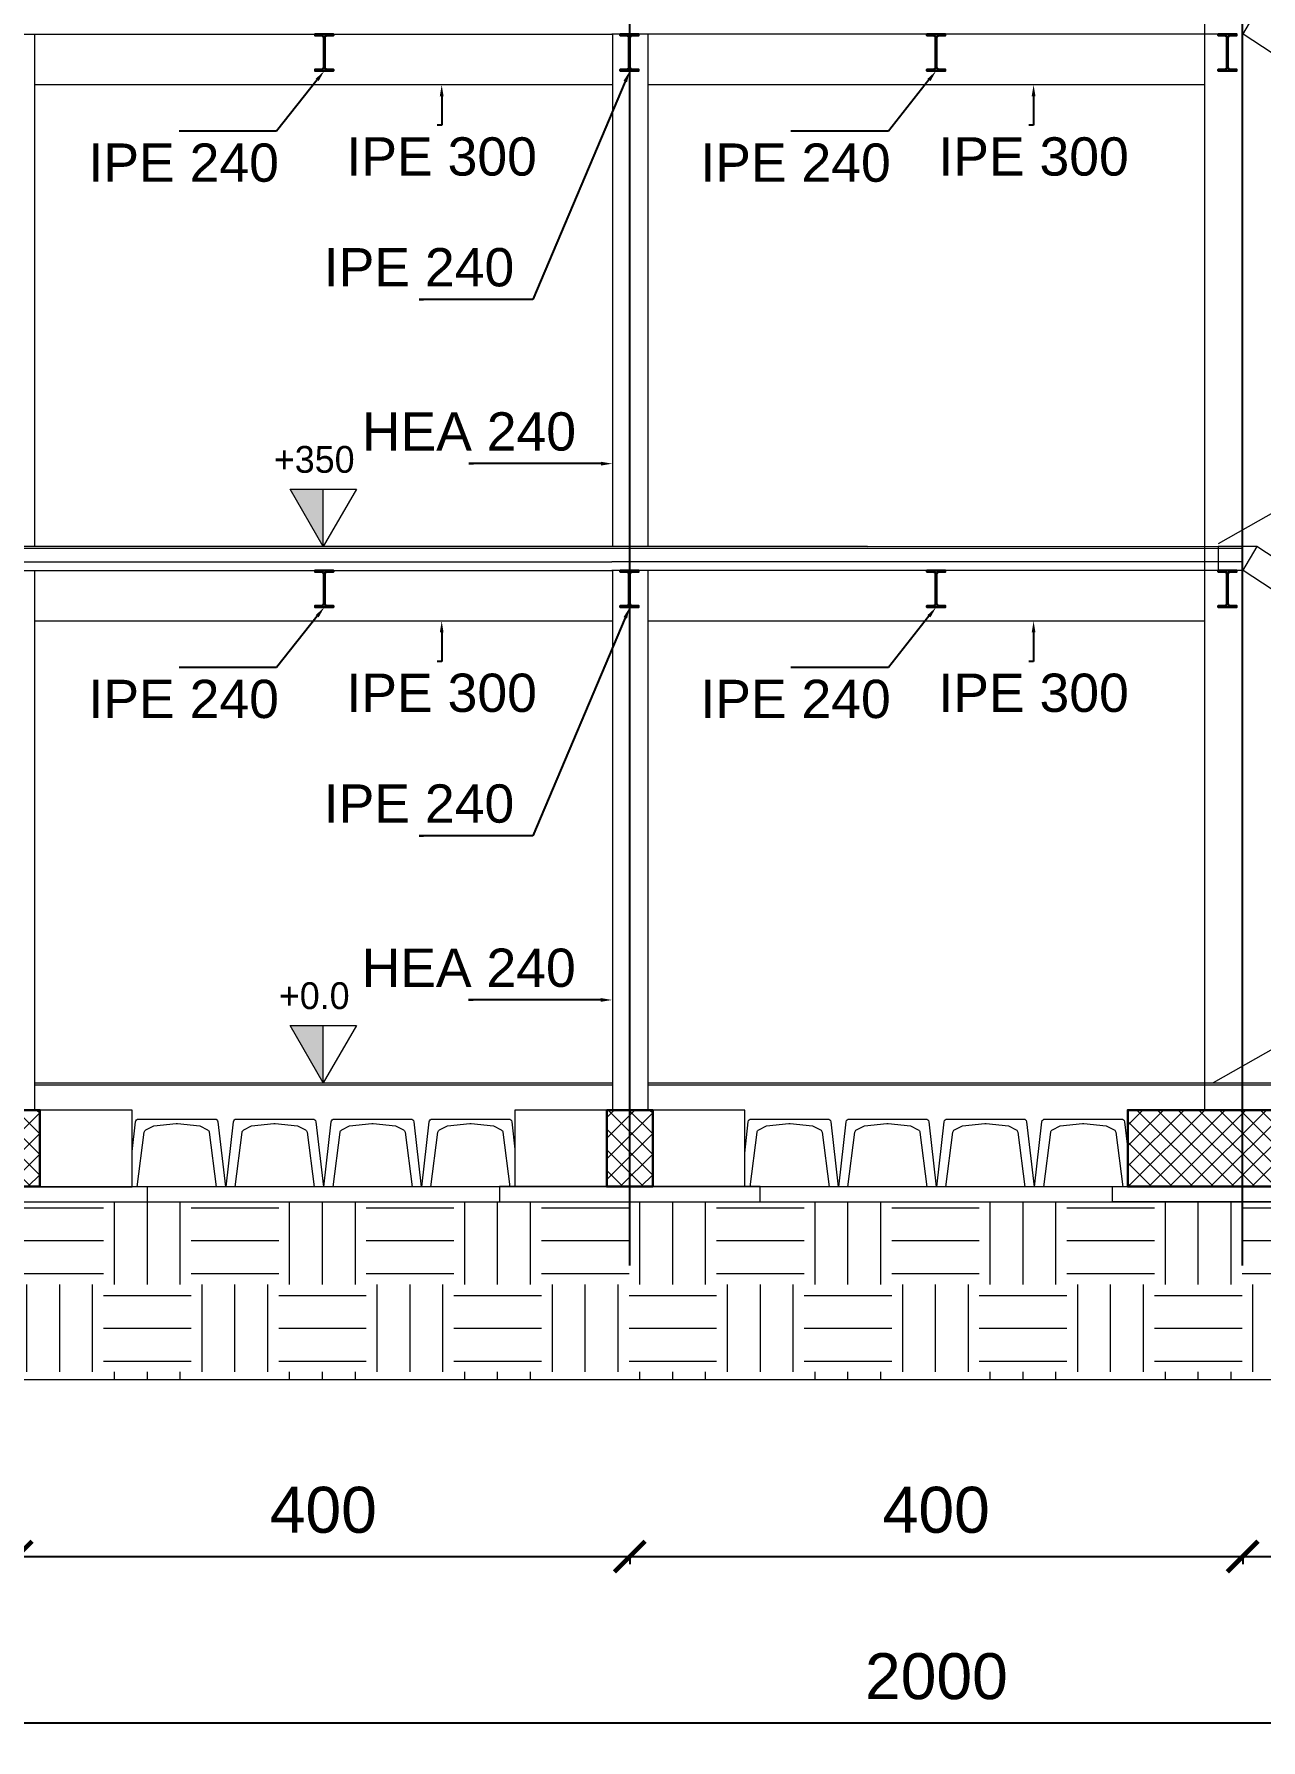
# Model space of a CAD drawing. Header units: millimetres. Extents: x 1415 to 3549, y 2194 to 4677.
# Drawn here: x 1859.78 to 1867.79, y 2270.38 to 2281.52 of the extents above; entities that cross this region are included whole.
import ezdxf
from ezdxf import colors
from ezdxf.entities.mleader import LeaderData, LeaderLine
from ezdxf.math import Vec2, Vec3

# ---------------------------------------------------------------- set-up
doc = ezdxf.new("R2010")
doc.units = ezdxf.units.MM
doc.linetypes.add('ACAD_ISO02W100', pattern=[15, 12, -3])
doc.layers.get('0').update_dxf_attribs({"plot": 0})
for name, color, linetype, lineweight in [('Layer3', 7, 'Continuous', 15), ('Layer4', 7, 'Continuous', 15), ('quote', 252, 'Continuous', 5), ('Setti', 5, 'Continuous', 30)]:
    doc.layers.add(name, color=color, linetype=linetype, lineweight=lineweight)
doc.layers.add('linea tratteggiata', color=221, linetype='ACAD_ISO02W100')
doc.styles.add('per i setti', font='ARIALN.TTF')
doc.styles.get("Standard").update_dxf_attribs({"font": 'arial.ttf'})
doc.dimstyles.new('quote cm scala 200', dxfattribs={"dimtxt": 0.3, "dimasz": 0.2, "dimexe": 0.05, "dimexo": 0.0015, "dimgap": 0.15, "dimtad": 1, "dimdec": 0, "dimlfac": 100, "dimzin": 0, "dimdsep": 46, "dimtxsty": 'Standard', "dimblk": 'ARCHTICK', "dimcen": 0, "dimclre": 252, "dimadec": 0, "dimazin": 2, "dimtfac": 1, "dimtdec": 0, "dimtofl": 0, "dimtmove": 0, "dimatfit": 3, "dimfxl": 0.0035, "dimfxlon": 1, "dimtolj": 1, "dimtzin": 0, "dimarcsym": 0})

# ---------------------------------------------------------------- blocks, each defined once
blk = doc.blocks.new('_ArchTick')
at = {"color": 0, "linetype": 'ByBlock', "const_width": 0.15}
blk.add_lwpolyline([(-0.5, -0.5), (0.5, 0.5)], dxfattribs=at)
blk = doc.blocks.new('*D1427')
at = {"layer": 'Defpoints', "color": 0, "transparency": 16777216}
for p in [(1859.667, 2275.036), (1863.667, 2275.036), (1863.667, 2271.58)]:
    blk.add_point(p, dxfattribs=at)
at = {"layer": 'quote', "color": 252, "lineweight": -2, "transparency": 16777216}
for p, q in [((1859.667, 2271.583), (1859.667, 2271.53)), ((1863.667, 2271.583), (1863.667, 2271.53))]:
    blk.add_line(p, q, dxfattribs=at)
at = {"layer": 'quote', "color": 0, "linetype": 'Continuous', "lineweight": -2, "transparency": 16777216}
blk.add_line((1859.667, 2271.58), (1863.667, 2271.58), dxfattribs=at)
at = {"layer": 'quote', "color": 0, "lineweight": -2, "transparency": 16777216, "xscale": 0.2, "yscale": 0.2, "zscale": 0.2, "rotation": 180}
blk.add_blockref('_ArchTick', (1859.667, 2271.58), dxfattribs=at)
at = {"layer": 'quote', "color": 0, "lineweight": -2, "transparency": 16777216, "xscale": 0.2, "yscale": 0.2, "zscale": 0.2}
blk.add_blockref('_ArchTick', (1863.667, 2271.58), dxfattribs=at)
at = {"layer": 'quote', "color": 0, "transparency": 16777216, "insert": (1861.667, 2271.883), "char_height": 0.3, "attachment_point": 5}
blk.add_mtext('\\A1;400', dxfattribs=at)
blk = doc.blocks.new('*D1428')
at = {"layer": 'Defpoints', "color": 0, "transparency": 16777216}
for p in [(1863.667, 2275.036), (1867.667, 2275.036), (1867.667, 2271.58)]:
    blk.add_point(p, dxfattribs=at)
at = {"layer": 'quote', "color": 252, "lineweight": -2, "transparency": 16777216}
for p, q in [((1863.667, 2271.583), (1863.667, 2271.53)), ((1867.667, 2271.583), (1867.667, 2271.53))]:
    blk.add_line(p, q, dxfattribs=at)
at = {"layer": 'quote', "color": 0, "linetype": 'Continuous', "lineweight": -2, "transparency": 16777216}
blk.add_line((1863.667, 2271.58), (1867.667, 2271.58), dxfattribs=at)
at = {"layer": 'quote', "color": 0, "lineweight": -2, "transparency": 16777216, "xscale": 0.2, "yscale": 0.2, "zscale": 0.2, "rotation": 180}
blk.add_blockref('_ArchTick', (1863.667, 2271.58), dxfattribs=at)
at = {"layer": 'quote', "color": 0, "lineweight": -2, "transparency": 16777216, "xscale": 0.2, "yscale": 0.2, "zscale": 0.2}
blk.add_blockref('_ArchTick', (1867.667, 2271.58), dxfattribs=at)
at = {"layer": 'quote', "color": 0, "transparency": 16777216, "insert": (1865.667, 2271.883), "char_height": 0.3, "attachment_point": 5}
blk.add_mtext('\\A1;400', dxfattribs=at)
blk = doc.blocks.new('*D1429')
at = {"layer": 'Defpoints', "color": 0, "transparency": 16777216}
for p in [(1867.667, 2272.936), (1871.667, 2272.936), (1871.667, 2271.58)]:
    blk.add_point(p, dxfattribs=at)
at = {"layer": 'quote', "color": 252, "lineweight": -2, "transparency": 16777216}
for p, q in [((1867.667, 2271.583), (1867.667, 2271.53)), ((1871.667, 2271.583), (1871.667, 2271.53))]:
    blk.add_line(p, q, dxfattribs=at)
at = {"layer": 'quote', "color": 0, "linetype": 'Continuous', "lineweight": -2, "transparency": 16777216}
blk.add_line((1867.667, 2271.58), (1871.667, 2271.58), dxfattribs=at)
at = {"layer": 'quote', "color": 0, "lineweight": -2, "transparency": 16777216, "xscale": 0.2, "yscale": 0.2, "zscale": 0.2, "rotation": 180}
blk.add_blockref('_ArchTick', (1867.667, 2271.58), dxfattribs=at)
at = {"layer": 'quote', "color": 0, "lineweight": -2, "transparency": 16777216, "xscale": 0.2, "yscale": 0.2, "zscale": 0.2}
blk.add_blockref('_ArchTick', (1871.667, 2271.58), dxfattribs=at)
at = {"layer": 'quote', "color": 0, "transparency": 16777216, "insert": (1869.667, 2271.883), "char_height": 0.3, "attachment_point": 5}
blk.add_mtext('\\A1;400', dxfattribs=at)
blk = doc.blocks.new('*D1431')
at = {"layer": 'Defpoints', "color": 0, "transparency": 16777216}
for p in [(1855.669, 2271.58), (1875.667, 2271.58), (1875.667, 2270.494)]:
    blk.add_point(p, dxfattribs=at)
at = {"layer": 'quote', "color": 252, "lineweight": -2, "transparency": 16777216}
for p, q in [((1855.669, 2270.497), (1855.669, 2270.444)), ((1875.667, 2270.497), (1875.667, 2270.444))]:
    blk.add_line(p, q, dxfattribs=at)
at = {"layer": 'quote', "color": 0, "linetype": 'Continuous', "lineweight": -2, "transparency": 16777216}
blk.add_line((1855.669, 2270.494), (1875.667, 2270.494), dxfattribs=at)
at = {"layer": 'quote', "color": 0, "lineweight": -2, "transparency": 16777216, "xscale": 0.2, "yscale": 0.2, "zscale": 0.2, "rotation": 180}
blk.add_blockref('_ArchTick', (1855.669, 2270.494), dxfattribs=at)
at = {"layer": 'quote', "color": 0, "lineweight": -2, "transparency": 16777216, "xscale": 0.2, "yscale": 0.2, "zscale": 0.2}
blk.add_blockref('_ArchTick', (1875.667, 2270.494), dxfattribs=at)
at = {"layer": 'quote', "color": 0, "transparency": 16777216, "insert": (1865.668, 2270.797), "char_height": 0.3, "width": 1.13308, "attachment_point": 5}
blk.add_mtext('\\A1;2000', dxfattribs=at)

msp = doc.modelspace()

# ---------------------------------------------------------------- hatches: boundary and pattern name
at = {"layer": 'Layer4', "transparency": 33554493}
h = msp.add_hatch(color=256, dxfattribs=at)
h.dxf.hatch_style = 1
h.paths.add_polyline_path([(1861.6135, 2281.2755), (1861.6135, 2281.2853), (1861.6554, 2281.2853, 0.4142136), (1861.6704, 2281.3003), (1861.6704, 2281.3955), (1861.6704, 2281.4907, 0.4142136), (1861.6554, 2281.5057), (1861.6135, 2281.5057), (1861.6135, 2281.5155), (1861.6735, 2281.5155), (1861.7335, 2281.5155), (1861.7335, 2281.5057), (1861.6916, 2281.5057, 0.4142136), (1861.6766, 2281.4907), (1861.6766, 2281.3955), (1861.6766, 2281.3003, 0.4142136), (1861.6916, 2281.2853), (1861.7335, 2281.2853), (1861.7335, 2281.2755), (1861.6735, 2281.2755)])
h = msp.add_hatch(color=256, dxfattribs=at)
h.dxf.hatch_style = 1
h.paths.add_polyline_path([(1863.6046, 2281.2755), (1863.6046, 2281.2853), (1863.6465, 2281.2853, 0.4142136), (1863.6615, 2281.3003), (1863.6615, 2281.3955), (1863.6615, 2281.4907, 0.4142136), (1863.6465, 2281.5057), (1863.6046, 2281.5057), (1863.6046, 2281.5155), (1863.6646, 2281.5155), (1863.7246, 2281.5155), (1863.7246, 2281.5057), (1863.6827, 2281.5057, 0.4142136), (1863.6677, 2281.4907), (1863.6677, 2281.3955), (1863.6677, 2281.3003, 0.4142136), (1863.6827, 2281.2853), (1863.7246, 2281.2853), (1863.7246, 2281.2755), (1863.6646, 2281.2755)])
h = msp.add_hatch(color=256, dxfattribs=at)
h.dxf.hatch_style = 1
h.paths.add_polyline_path([(1865.6062, 2281.2755), (1865.6062, 2281.2853), (1865.6481, 2281.2853, 0.4142136), (1865.6631, 2281.3003), (1865.6631, 2281.3955), (1865.6631, 2281.4907, 0.4142136), (1865.6481, 2281.5057), (1865.6062, 2281.5057), (1865.6062, 2281.5155), (1865.6662, 2281.5155), (1865.7262, 2281.5155), (1865.7262, 2281.5057), (1865.6843, 2281.5057, 0.4142136), (1865.6693, 2281.4907), (1865.6693, 2281.3955), (1865.6693, 2281.3003, 0.4142136), (1865.6843, 2281.2853), (1865.7262, 2281.2853), (1865.7262, 2281.2755), (1865.6662, 2281.2755)])
h = msp.add_hatch(color=256, dxfattribs=at)
h.dxf.hatch_style = 1
h.paths.add_polyline_path([(1867.5069, 2281.2755), (1867.5069, 2281.2853), (1867.5488, 2281.2853, 0.4142136), (1867.5638, 2281.3003), (1867.5638, 2281.3955), (1867.5638, 2281.4907, 0.4142136), (1867.5488, 2281.5057), (1867.5069, 2281.5057), (1867.5069, 2281.5155), (1867.5669, 2281.5155), (1867.6269, 2281.5155), (1867.6269, 2281.5057), (1867.585, 2281.5057, 0.4142136), (1867.57, 2281.4907), (1867.57, 2281.3955), (1867.57, 2281.3003, 0.4142136), (1867.585, 2281.2853), (1867.6269, 2281.2853), (1867.6269, 2281.2755), (1867.5669, 2281.2755)])
at = {"layer": 'Layer4'}
h = msp.add_hatch(color=0, dxfattribs=at)
h.dxf.hatch_style = 1
h.paths.add_polyline_path([(1861.4504, 2278.5458), (1861.6669, 2278.1708), (1861.6669, 2278.5458)])
at = {"layer": 'Layer4', "transparency": 33554493}
h = msp.add_hatch(color=256, dxfattribs=at)
h.dxf.hatch_style = 1
h.paths.add_polyline_path([(1861.6135, 2277.7755), (1861.6135, 2277.7853), (1861.6554, 2277.7853, 0.4142136), (1861.6704, 2277.8003), (1861.6704, 2277.8955), (1861.6704, 2277.9907, 0.4142136), (1861.6554, 2278.0057), (1861.6135, 2278.0057), (1861.6135, 2278.0155), (1861.6735, 2278.0155), (1861.7335, 2278.0155), (1861.7335, 2278.0057), (1861.6916, 2278.0057, 0.4142136), (1861.6766, 2277.9907), (1861.6766, 2277.8955), (1861.6766, 2277.8003, 0.4142136), (1861.6916, 2277.7853), (1861.7335, 2277.7853), (1861.7335, 2277.7755), (1861.6735, 2277.7755)])
h = msp.add_hatch(color=256, dxfattribs=at)
h.dxf.hatch_style = 1
h.paths.add_polyline_path([(1863.6046, 2277.7755), (1863.6046, 2277.7853), (1863.6465, 2277.7853, 0.4142136), (1863.6615, 2277.8003), (1863.6615, 2277.8955), (1863.6615, 2277.9907, 0.4142136), (1863.6465, 2278.0057), (1863.6046, 2278.0057), (1863.6046, 2278.0155), (1863.6646, 2278.0155), (1863.7246, 2278.0155), (1863.7246, 2278.0057), (1863.6827, 2278.0057, 0.4142136), (1863.6677, 2277.9907), (1863.6677, 2277.8955), (1863.6677, 2277.8003, 0.4142136), (1863.6827, 2277.7853), (1863.7246, 2277.7853), (1863.7246, 2277.7755), (1863.6646, 2277.7755)])
h = msp.add_hatch(color=256, dxfattribs=at)
h.dxf.hatch_style = 1
h.paths.add_polyline_path([(1865.6062, 2277.7755), (1865.6062, 2277.7853), (1865.6481, 2277.7853, 0.4142136), (1865.6631, 2277.8003), (1865.6631, 2277.8955), (1865.6631, 2277.9907, 0.4142136), (1865.6481, 2278.0057), (1865.6062, 2278.0057), (1865.6062, 2278.0155), (1865.6662, 2278.0155), (1865.7262, 2278.0155), (1865.7262, 2278.0057), (1865.6843, 2278.0057, 0.4142136), (1865.6693, 2277.9907), (1865.6693, 2277.8955), (1865.6693, 2277.8003, 0.4142136), (1865.6843, 2277.7853), (1865.7262, 2277.7853), (1865.7262, 2277.7755), (1865.6662, 2277.7755)])
h = msp.add_hatch(color=256, dxfattribs=at)
h.dxf.hatch_style = 1
h.paths.add_polyline_path([(1867.5069, 2277.7755), (1867.5069, 2277.7853), (1867.5488, 2277.7853, 0.4142136), (1867.5638, 2277.8003), (1867.5638, 2277.8955), (1867.5638, 2277.9907, 0.4142136), (1867.5488, 2278.0057), (1867.5069, 2278.0057), (1867.5069, 2278.0155), (1867.5669, 2278.0155), (1867.6269, 2278.0155), (1867.6269, 2278.0057), (1867.585, 2278.0057, 0.4142136), (1867.57, 2277.9907), (1867.57, 2277.8955), (1867.57, 2277.8003, 0.4142136), (1867.585, 2277.7853), (1867.6269, 2277.7853), (1867.6269, 2277.7755), (1867.5669, 2277.7755)])
at = {"layer": 'Layer4'}
h = msp.add_hatch(color=0, dxfattribs=at)
h.dxf.hatch_style = 1
h.paths.add_polyline_path([(1861.4504, 2275.0458), (1861.6669, 2274.6708), (1861.6669, 2275.0458)])
at = {"layer": 'quote', "transparency": 33554687}
h = msp.add_hatch(dxfattribs=at)
h.set_pattern_fill('EARTH', color=256, scale=0.09)
h.paths.add_polyline_path([(1854.8165, 2273.8924), (1853.9032, 2274.6708), (1852.5169, 2274.6708), (1852.5169, 2272.7327), (1878.8169, 2272.7327), (1878.8169, 2274.6708), (1877.4316, 2274.6708), (1876.5218, 2273.8952), (1872.5168, 2273.8947), (1872.5168, 2273.8939), (1866.8169, 2273.8939)])
at = {"layer": 'quote', "lineweight": 5, "transparency": 33554687}
h = msp.add_hatch(dxfattribs=at)
h.set_pattern_fill('ANSI37', color=0, scale=0.03)
h.set_pattern_definition([(45, (4.00102, 0), (-0.067351921, 0.067351921), []), (135, (4.00102, 0), (-0.067351921, -0.067351921), [])])
h.paths.add_polyline_path([(1859.8175, 2274.4939), (1859.6675, 2274.4939), (1859.6675, 2273.9939), (1859.8175, 2273.9939)])
h.paths.add_polyline_path([(1859.6675, 2274.4939), (1859.5175, 2274.4939), (1859.5175, 2273.9939), (1859.6675, 2273.9939)])
h = msp.add_hatch(dxfattribs=at)
h.set_pattern_fill('ANSI37', color=0, scale=0.03)
h.set_pattern_definition([(45, (8.00071, 2e-07), (-0.067351921, 0.067351921), []), (135, (8.00071, 2e-07), (-0.067351921, -0.067351921), [])])
h.paths.add_polyline_path([(1863.8172, 2274.4939), (1863.6672, 2274.4939), (1863.6672, 2273.9939), (1863.8172, 2273.9939)])
h.paths.add_polyline_path([(1863.6672, 2274.4939), (1863.5172, 2274.4939), (1863.5172, 2273.9939), (1863.6672, 2273.9939)])
h = msp.add_hatch(dxfattribs=at)
h.set_pattern_fill('ANSI37', color=0, scale=0.03)
h.paths.add_polyline_path([(1871.6672, 2274.4939), (1867.6665, 2274.4939), (1867.6665, 2273.9939), (1870.8168, 2273.9939), (1871.6672, 2273.9939)])
h.paths.add_polyline_path([(1867.6665, 2274.4939), (1866.9169, 2274.4939), (1866.9169, 2273.9939), (1867.6665, 2273.9939)])
h.paths.add_polyline_path([(1872.4169, 2274.4939), (1871.6672, 2274.4939), (1871.6672, 2273.9939), (1872.4169, 2273.9939)])

# ---------------------------------------------------------------- linework, layer by layer
at = {"layer": 'Layer3'}
for points in [[(1857.7482, 2281.5155), (1863.5499, 2281.5155)], [(1865.2185, 2281.5155), (1863.5499, 2281.5155)], [(1867.6269, 2281.5155), (1865.2185, 2281.5155)], [(1857.7482, 2278.0155), (1863.5499, 2278.0155)], [(1865.2185, 2278.0155), (1863.5499, 2278.0155)], [(1867.6689, 2278.0159), (1865.2185, 2278.0155)]]:
    msp.add_lwpolyline(points, dxfattribs=at)
at = {"layer": 'Layer3', "lineweight": 30}
for points in [[(1861.6766, 2281.3003), (1861.6766, 2281.3955), (1861.6766, 2281.4907, -0.4142136), (1861.6916, 2281.5057), (1861.7335, 2281.5057), (1861.7335, 2281.5155), (1861.6735, 2281.5155), (1861.6135, 2281.5155), (1861.6135, 2281.5057), (1861.6554, 2281.5057, -0.4142136), (1861.6704, 2281.4907), (1861.6704, 2281.3955), (1861.6704, 2281.3003, -0.4142136), (1861.6554, 2281.2853), (1861.6135, 2281.2853), (1861.6135, 2281.2755), (1861.6735, 2281.2755), (1861.7335, 2281.2755), (1861.7335, 2281.2853), (1861.6916, 2281.2853, -0.4142136)], [(1863.6677, 2281.3003), (1863.6677, 2281.3955), (1863.6677, 2281.4907, -0.4142136), (1863.6827, 2281.5057), (1863.7246, 2281.5057), (1863.7246, 2281.5155), (1863.6646, 2281.5155), (1863.6046, 2281.5155), (1863.6046, 2281.5057), (1863.6465, 2281.5057, -0.4142136), (1863.6615, 2281.4907), (1863.6615, 2281.3955), (1863.6615, 2281.3003, -0.4142136), (1863.6465, 2281.2853), (1863.6046, 2281.2853), (1863.6046, 2281.2755), (1863.6646, 2281.2755), (1863.7246, 2281.2755), (1863.7246, 2281.2853), (1863.6827, 2281.2853, -0.4142136)], [(1865.6693, 2281.3003), (1865.6693, 2281.3955), (1865.6693, 2281.4907, -0.4142136), (1865.6843, 2281.5057), (1865.7262, 2281.5057), (1865.7262, 2281.5155), (1865.6662, 2281.5155), (1865.6062, 2281.5155), (1865.6062, 2281.5057), (1865.6481, 2281.5057, -0.4142136), (1865.6631, 2281.4907), (1865.6631, 2281.3955), (1865.6631, 2281.3003, -0.4142136), (1865.6481, 2281.2853), (1865.6062, 2281.2853), (1865.6062, 2281.2755), (1865.6662, 2281.2755), (1865.7262, 2281.2755), (1865.7262, 2281.2853), (1865.6843, 2281.2853, -0.4142136)], [(1867.57, 2281.3003), (1867.57, 2281.3955), (1867.57, 2281.4907, -0.4142136), (1867.585, 2281.5057), (1867.6269, 2281.5057), (1867.6269, 2281.5155), (1867.5669, 2281.5155), (1867.5069, 2281.5155), (1867.5069, 2281.5057), (1867.5488, 2281.5057, -0.4142136), (1867.5638, 2281.4907), (1867.5638, 2281.3955), (1867.5638, 2281.3003, -0.4142136), (1867.5488, 2281.2853), (1867.5069, 2281.2853), (1867.5069, 2281.2755), (1867.5669, 2281.2755), (1867.6269, 2281.2755), (1867.6269, 2281.2853), (1867.585, 2281.2853, -0.4142136)], [(1861.6766, 2277.8003), (1861.6766, 2277.8955), (1861.6766, 2277.9907, -0.4142136), (1861.6916, 2278.0057), (1861.7335, 2278.0057), (1861.7335, 2278.0155), (1861.6735, 2278.0155), (1861.6135, 2278.0155), (1861.6135, 2278.0057), (1861.6554, 2278.0057, -0.4142136), (1861.6704, 2277.9907), (1861.6704, 2277.8955), (1861.6704, 2277.8003, -0.4142136), (1861.6554, 2277.7853), (1861.6135, 2277.7853), (1861.6135, 2277.7755), (1861.6735, 2277.7755), (1861.7335, 2277.7755), (1861.7335, 2277.7853), (1861.6916, 2277.7853, -0.4142136)], [(1863.6677, 2277.8003), (1863.6677, 2277.8955), (1863.6677, 2277.9907, -0.4142136), (1863.6827, 2278.0057), (1863.7246, 2278.0057), (1863.7246, 2278.0155), (1863.6646, 2278.0155), (1863.6046, 2278.0155), (1863.6046, 2278.0057), (1863.6465, 2278.0057, -0.4142136), (1863.6615, 2277.9907), (1863.6615, 2277.8955), (1863.6615, 2277.8003, -0.4142136), (1863.6465, 2277.7853), (1863.6046, 2277.7853), (1863.6046, 2277.7755), (1863.6646, 2277.7755), (1863.7246, 2277.7755), (1863.7246, 2277.7853), (1863.6827, 2277.7853, -0.4142136)], [(1865.6693, 2277.8003), (1865.6693, 2277.8955), (1865.6693, 2277.9907, -0.4142136), (1865.6843, 2278.0057), (1865.7262, 2278.0057), (1865.7262, 2278.0155), (1865.6662, 2278.0155), (1865.6062, 2278.0155), (1865.6062, 2278.0057), (1865.6481, 2278.0057, -0.4142136), (1865.6631, 2277.9907), (1865.6631, 2277.8955), (1865.6631, 2277.8003, -0.4142136), (1865.6481, 2277.7853), (1865.6062, 2277.7853), (1865.6062, 2277.7755), (1865.6662, 2277.7755), (1865.7262, 2277.7755), (1865.7262, 2277.7853), (1865.6843, 2277.7853, -0.4142136)], [(1867.57, 2277.8003), (1867.57, 2277.8955), (1867.57, 2277.9907, -0.4142136), (1867.585, 2278.0057), (1867.6269, 2278.0057), (1867.6269, 2278.0155), (1867.5669, 2278.0155), (1867.5069, 2278.0155), (1867.5069, 2278.0057), (1867.5488, 2278.0057, -0.4142136), (1867.5638, 2277.9907), (1867.5638, 2277.8955), (1867.5638, 2277.8003, -0.4142136), (1867.5488, 2277.7853), (1867.5069, 2277.7853), (1867.5069, 2277.7755), (1867.5669, 2277.7755), (1867.6269, 2277.7755), (1867.6269, 2277.7853), (1867.585, 2277.7853, -0.4142136)]]:
    msp.add_lwpolyline(points, format="xyb", close=True, dxfattribs=at)
at = {"layer": 'Layer4'}
for p, q in [((1867.759, 2281.6721), (1867.6665, 2281.5123)), ((1865.2185, 2278.1708), (1859.4169, 2278.1707)), ((1865.2185, 2278.1586), (1859.4169, 2278.1586)), ((1867.6665, 2278.1708), (1865.2185, 2278.1706)), ((1867.6665, 2278.1586), (1865.2185, 2278.1586)), ((1867.759, 2278.1721), (1867.6665, 2278.0123)), ((1859.7816, 2274.6708), (1863.5522, 2274.6708)), ((1863.7841, 2274.6708), (1867.4169, 2274.6708)), ((1867.4169, 2274.6708), (1871.9169, 2274.6708)), ((1863.5522, 2274.6573), (1859.7816, 2274.6573)), ((1867.4169, 2274.6573), (1863.7841, 2274.6573)), ((1871.9169, 2274.6573), (1867.4169, 2274.6573))]:
    msp.add_line(p, q, dxfattribs=at)
for points in [[(1867.4169, 2288.0308), (1867.4169, 2274.4939)], [(1870.3161, 2279.7811), (1867.6689, 2281.5159)], [(1870.4989, 2279.8848), (1867.5069, 2278.1892)], [(1861.6669, 2278.1708), (1861.6669, 2278.5458)], [(1867.759, 2278.1721), (1867.5069, 2278.1721), (1867.5069, 2278.0159)], [(1870.4922, 2276.3809), (1867.759, 2278.1721)], [(1855.5499, 2278.0706), (1863.5499, 2278.0706)], [(1867.6689, 2278.0713), (1863.5499, 2278.0706)], [(1870.3161, 2276.2811), (1867.6689, 2278.0159)], [(1870.4989, 2276.3848), (1867.4743, 2274.6708)], [(1861.6669, 2274.6708), (1861.6669, 2275.0458)], [(1852.5169, 2274.6708), (1853.9032, 2274.6708), (1854.8165, 2273.8924), (1876.5218, 2273.8952), (1877.4316, 2274.6708), (1878.8169, 2274.6708), (1878.8169, 2272.7327), (1852.5169, 2272.7327), (1852.5169, 2274.6708)], [(1858.9194, 2273.9938), (1860.4194, 2273.9938), (1860.4194, 2274.4938), (1858.9194, 2274.4938), (1858.9194, 2273.9938)], [(1862.9172, 2273.9939), (1864.4172, 2273.9939), (1864.4172, 2274.4939), (1862.9172, 2274.4939), (1862.9172, 2273.9939)], [(1856.4164, 2273.9939), (1874.9218, 2273.9939)], [(1856.5165, 2273.8939), (1866.8169, 2273.8939), (1866.8169, 2273.9939)], [(1858.8194, 2273.9938), (1858.8194, 2273.9938), (1858.8195, 2273.8938), (1860.5195, 2273.8938), (1860.5195, 2273.9938), (1860.5195, 2273.9938), (1858.8194, 2273.9938)], [(1862.8172, 2273.9939), (1862.8172, 2273.9939), (1862.8172, 2273.8939), (1864.5172, 2273.8939), (1864.5172, 2273.9939), (1864.5172, 2273.9939), (1862.8172, 2273.9939)], [(1872.5169, 2273.9939), (1872.5169, 2273.9939), (1872.5168, 2273.8939), (1866.8169, 2273.8939), (1866.8169, 2273.9939), (1870.8168, 2273.9939), (1872.5169, 2273.9939)]]:
    msp.add_lwpolyline(points, dxfattribs=at)
at = {"layer": 'Layer4', "color": 1}
for points in [[(1859.7816, 2281.5155), (1859.7816, 2278.1707)], [(1863.5541, 2281.5155), (1863.5541, 2278.1708)], [(1863.7841, 2281.5155), (1863.7841, 2278.1708)], [(1859.7816, 2278.0155), (1859.7816, 2274.4938)], [(1863.5541, 2278.0155), (1863.5541, 2274.4939)], [(1863.7841, 2278.0155), (1863.7841, 2274.4939)]]:
    msp.add_lwpolyline(points, dxfattribs=at)
at = {"layer": 'Layer4', "color": 5}
for points in [[(1863.5541, 2281.1855), (1859.7816, 2281.1855)], [(1867.4169, 2281.1855), (1863.7841, 2281.1855)], [(1863.5541, 2277.6855), (1859.7816, 2277.6855)], [(1867.4169, 2277.6855), (1863.7841, 2277.6855)]]:
    msp.add_lwpolyline(points, dxfattribs=at)
at = {"layer": 'Layer4'}
for points in [[(1861.6669, 2278.1708), (1861.4504, 2278.5458), (1861.8834, 2278.5458)], [(1861.6669, 2274.6708), (1861.4504, 2275.0458), (1861.8834, 2275.0458)]]:
    msp.add_lwpolyline(points, close=True, dxfattribs=at)
at = {"layer": 'Layer4', "color": 30}
for points in [[(1860.4194, 2274.2242), (1860.4413, 2274.4175, -0.3772985), (1860.4611, 2274.435), (1860.96, 2274.435), (1860.96, 2274.435, -0.376581), (1860.9798, 2274.4176), (1861.0288, 2273.9934)], [(1860.4528, 2273.9934), (1860.4986, 2274.3489, -0.2453607), (1860.5092, 2274.3641), (1860.5605, 2274.3907), (1860.7062, 2274.406, -0.1092843), (1860.7149, 2274.406), (1860.8605, 2274.3907), (1860.9119, 2274.3641, -0.2453607), (1860.9225, 2274.3489), (1860.9683, 2273.9934)], [(1861.0321, 2273.9935), (1861.0802, 2274.4176, -0.3772985), (1861.1, 2274.4351), (1861.5989, 2274.4351), (1861.5989, 2274.4351, -0.376581), (1861.6187, 2274.4177), (1861.6677, 2273.9935)], [(1861.0916, 2273.9935), (1861.1374, 2274.3491, -0.2453607), (1861.148, 2274.3642), (1861.1994, 2274.3908), (1861.3451, 2274.4061, -0.1092843), (1861.3537, 2274.4061), (1861.4994, 2274.3908), (1861.5508, 2274.3642, -0.2453607), (1861.5614, 2274.3491), (1861.6072, 2273.9935)], [(1861.671, 2273.9935), (1861.719, 2274.4176, -0.3772985), (1861.7389, 2274.4351), (1862.2378, 2274.4351), (1862.2378, 2274.4351, -0.376581), (1862.2576, 2274.4177), (1862.3066, 2273.9935)], [(1861.7305, 2273.9935), (1861.7763, 2274.3491, -0.2453607), (1861.7869, 2274.3642), (1861.8383, 2274.3908), (1861.984, 2274.4061, -0.1092843), (1861.9926, 2274.4061), (1862.1383, 2274.3908), (1862.1896, 2274.3642, -0.2453607), (1862.2003, 2274.3491), (1862.2461, 2273.9935)], [(1862.3099, 2273.9935), (1862.3579, 2274.4176, -0.3772985), (1862.3778, 2274.4351), (1862.8766, 2274.4351), (1862.8766, 2274.4351, -0.376581), (1862.8965, 2274.4177), (1862.9172, 2274.2383)], [(1862.3694, 2273.9935), (1862.4152, 2274.3491, -0.2453607), (1862.4258, 2274.3642), (1862.4772, 2274.3908), (1862.6228, 2274.4061, -0.1092843), (1862.6315, 2274.4061), (1862.7772, 2274.3908), (1862.8285, 2274.3642, -0.2453607), (1862.8391, 2274.3491), (1862.8849, 2273.9935)], [(1864.4172, 2274.2121), (1864.4405, 2274.4178, -0.3772985), (1864.4603, 2274.4352), (1864.9592, 2274.4352), (1864.9592, 2274.4352, -0.376581), (1864.979, 2274.4178), (1865.028, 2273.9936)], [(1864.4519, 2273.9936), (1864.4977, 2274.3492, -0.2453607), (1864.5084, 2274.3644), (1864.5597, 2274.391), (1864.7054, 2274.4062, -0.1092843), (1864.714, 2274.4062), (1864.8597, 2274.391), (1864.9111, 2274.3644, -0.2453607), (1864.9217, 2274.3492), (1864.9675, 2273.9936)], [(1865.0313, 2273.9937), (1865.0793, 2274.4179, -0.3772985), (1865.0992, 2274.4353), (1865.598, 2274.4353), (1865.598, 2274.4353, -0.376581), (1865.6179, 2274.4179), (1865.6669, 2273.9937)], [(1865.0908, 2273.9937), (1865.1366, 2274.3493, -0.2453607), (1865.1472, 2274.3645), (1865.1986, 2274.3911), (1865.3443, 2274.4064, -0.1092843), (1865.3529, 2274.4064), (1865.4986, 2274.3911), (1865.5499, 2274.3645, -0.2453607), (1865.5606, 2274.3493), (1865.6064, 2273.9937)], [(1865.6702, 2273.9937), (1865.7182, 2274.4179, -0.3772985), (1865.7381, 2274.4353), (1866.2369, 2274.4353), (1866.2369, 2274.4353, -0.376581), (1866.2568, 2274.4179), (1866.3058, 2273.9937)], [(1865.7297, 2273.9937), (1865.7755, 2274.3493, -0.2453607), (1865.7861, 2274.3645), (1865.8375, 2274.3911), (1865.9831, 2274.4064, -0.1092843), (1865.9918, 2274.4064), (1866.1375, 2274.3911), (1866.1888, 2274.3645, -0.2453607), (1866.1994, 2274.3493), (1866.2452, 2273.9937)], [(1866.3091, 2273.9937), (1866.3571, 2274.4179, -0.3772985), (1866.3769, 2274.4353), (1866.8758, 2274.4353), (1866.8758, 2274.4353, -0.376581), (1866.8956, 2274.4179), (1866.9169, 2274.2343)], [(1866.3686, 2273.9937), (1866.4144, 2274.3493, -0.2453607), (1866.425, 2274.3645), (1866.4763, 2274.3911), (1866.622, 2274.4064, -0.1092843), (1866.6307, 2274.4064), (1866.7763, 2274.3911), (1866.8277, 2274.3645, -0.2453607), (1866.8383, 2274.3493), (1866.8841, 2273.9937)]]:
    msp.add_lwpolyline(points, format="xyb", dxfattribs=at)
for points in [[(1860.3933, 2273.9934), (1860.3933, 2273.9938)], [(1862.9454, 2273.9939), (1862.9455, 2273.9935)], [(1864.3924, 2273.9936), (1864.3925, 2273.9939)], [(1866.9446, 2273.9939), (1866.9446, 2273.9937)]]:
    msp.add_lwpolyline(points, dxfattribs=at)
at = {"layer": 'linea tratteggiata', "ltscale": 0.7}
for points in [[(1867.6665, 2273.4797), (1867.6665, 2289.2202)], [(1863.6672, 2273.4791), (1863.6672, 2287.1202)]]:
    msp.add_lwpolyline(points, dxfattribs=at)
at = {"layer": 'quote'}
msp.add_lwpolyline([(1877.4316, 2274.6708), (1878.8169, 2274.6708), (1878.8169, 2272.7327), (1852.5169, 2272.7327), (1852.5169, 2274.6708)], dxfattribs=at)
at = {"layer": 'Setti'}
for points in [[(1859.5175, 2274.4939), (1859.8175, 2274.4939), (1859.8175, 2273.9939), (1859.5175, 2273.9939), (1859.5175, 2274.4939)], [(1863.5172, 2274.4939), (1863.8172, 2274.4939), (1863.8172, 2273.9939), (1863.5172, 2273.9939), (1863.5172, 2274.4939)], [(1872.4169, 2274.4939), (1866.9169, 2274.4939), (1866.9169, 2273.9939), (1869.4169, 2273.9939), (1872.4169, 2273.9939), (1872.4169, 2274.4939)]]:
    msp.add_lwpolyline(points, dxfattribs=at)

# ---------------------------------------------------------------- texts
at = {"layer": 'Layer4', "char_height": 0.175, "attachment_point": 1, "style": 'per i setti'}
for s, insert in [('\\pxqc;{\\fBahnschrift Light|b0|i0|c0|p34;+350}', (1861.2158, 2278.8278)), ('\\pxqc;{\\fBahnschrift Light|b0|i0|c0|p34;+0.0}', (1861.2158, 2275.3278))]:
    msp.add_mtext_dynamic_manual_height_columns(s, width=0.783834, gutter_width=31.25, heights=[0], dxfattribs=dict(at, insert=insert))

# ---------------------------------------------------------------- dimensions: what is measured, and where the dimension line sits
at = {"layer": 'quote'}
for base, p1, p2, picture, middle in [((1863.6672, 2271.5795), (1859.6674, 2275.0357), (1863.6672, 2275.0357), '*D1427', (1861.6673, 2271.8827)), ((1867.6665, 2271.5795), (1863.6672, 2275.0357), (1867.6665, 2275.0357), '*D1428', (1865.6669, 2271.8827)), ((1871.6672, 2271.5795), (1867.6665, 2272.9357), (1871.6672, 2272.9357), '*D1429', (1869.6669, 2271.8827)), ((1875.6672, 2270.494), (1855.6686, 2271.5795), (1875.6672, 2271.5795), '*D1431', (1865.6679, 2270.7972))]:
    dim = msp.add_linear_dim(base=base, p1=p1, p2=p2, dimstyle='quote cm scala 200', dxfattribs=at)
    dim.commit()
    dim.dimension.update_dxf_attribs({"geometry": picture, "text_midpoint": middle})

# ---------------------------------------------------------------- leaders
ml = msp.add_multileader_mtext('Standard', dxfattribs=at)
ml.set_content('IPE 240', color=256)
ml.set_leader_properties()
ml.build(insert=Vec2(0, 0))
ml.multileader.update_dxf_attribs({"text_attachment_direction": 1, "dogleg_length": 0.03, "arrow_head_size": 0.075})
ctx = ml.context
ctx.base_point, ctx.char_height, ctx.arrow_head_size, ctx.landing_gap_size, ctx.plane_origin = Vec3(1860.7562, 2280.4667), 0.25, 0.075, 0.08, Vec3(1861.6726, 2280.5465)
ctx.text_align_type = 1
notes = []
notes.append((ctx, [(1, (1, 1, 0), (1860.7562, 2280.882), (-1, 0), 0.03, [(0, [(1861.6735, 2281.2755), (1861.362, 2280.882)], 0, [])])]))
ctx.mtext.insert, ctx.mtext.alignment, ctx.mtext.flow_direction = Vec3(1860.7562, 2280.802), 2, 5
ml = msp.add_multileader_mtext('Standard', dxfattribs=at)
ml.set_content('IPE 240', color=256)
ml.set_leader_properties()
ml.build(insert=Vec2(0, 0))
ml.multileader.update_dxf_attribs({"text_attachment_direction": 1, "dogleg_length": 0.03, "arrow_head_size": 0.075})
ctx = ml.context
ctx.base_point, ctx.char_height, ctx.arrow_head_size, ctx.landing_gap_size, ctx.plane_origin = Vec3(1862.2917, 2279.784), 0.25, 0.075, 0.08, Vec3(1863.6663, 2280.5465)
ctx.text_align_type = 1
notes.append((ctx, [(0, (1, 1, 0), (1862.2917, 2279.784), (1, 0), 0.03, [(0, [(1863.6672, 2281.2755), (1863.0348, 2279.784)], 0, [])])]))
ctx.mtext.insert, ctx.mtext.alignment, ctx.mtext.flow_direction = Vec3(1862.2917, 2280.1193), 2, 5
ml = msp.add_multileader_mtext('Standard', dxfattribs=at)
ml.set_content('IPE 240', color=256)
ml.set_leader_properties()
ml.build(insert=Vec2(0, 0))
ml.multileader.update_dxf_attribs({"text_attachment_direction": 1, "dogleg_length": 0.03, "arrow_head_size": 0.075})
ctx = ml.context
ctx.base_point, ctx.char_height, ctx.arrow_head_size, ctx.landing_gap_size, ctx.plane_origin = Vec3(1864.7489, 2280.4667), 0.25, 0.075, 0.08, Vec3(1865.6653, 2280.5465)
ctx.text_align_type = 1
notes.append((ctx, [(1, (1, 1, 0), (1864.7489, 2280.882), (-1, 0), 0.03, [(0, [(1865.6662, 2281.2755), (1865.3547, 2280.882)], 0, [])])]))
ctx.mtext.insert, ctx.mtext.alignment, ctx.mtext.flow_direction = Vec3(1864.7489, 2280.802), 2, 5
ml = msp.add_multileader_mtext('Standard', dxfattribs=at)
ml.set_content('IPE 300', color=256)
ml.set_leader_properties()
ml.build(insert=Vec2(0, 0))
ml.multileader.update_dxf_attribs({"text_attachment_direction": 1, "dogleg_length": 0.03, "arrow_head_size": 0.075})
ctx = ml.context
ctx.base_point, ctx.char_height, ctx.arrow_head_size, ctx.landing_gap_size, ctx.plane_origin = Vec3(1862.4396, 2280.5069), 0.25, 0.075, 0.08, Vec3(1862.4396, 2281.1855)
ctx.text_align_type = 1
notes.append((ctx, [(0, (1, 1, 0), (1862.4396, 2280.9223), (-1, 0), 0.03, [(0, [(1862.4396, 2281.1855)], 0, [])])]))
ctx.mtext.insert, ctx.mtext.alignment, ctx.mtext.flow_direction = Vec3(1862.4396, 2280.8423), 2, 5
ml = msp.add_multileader_mtext('Standard', dxfattribs=at)
ml.set_content('IPE 300', color=256)
ml.set_leader_properties()
ml.build(insert=Vec2(0, 0))
ml.multileader.update_dxf_attribs({"text_attachment_direction": 1, "dogleg_length": 0.03, "arrow_head_size": 0.075})
ctx = ml.context
ctx.base_point, ctx.char_height, ctx.arrow_head_size, ctx.landing_gap_size, ctx.plane_origin = Vec3(1866.3023, 2280.5069), 0.25, 0.075, 0.08, Vec3(1866.3023, 2281.1855)
ctx.text_align_type = 1
notes.append((ctx, [(0, (1, 1, 0), (1866.3023, 2280.9223), (-1, 0), 0.03, [(0, [(1866.3023, 2281.1855)], 0, [])])]))
ctx.mtext.insert, ctx.mtext.alignment, ctx.mtext.flow_direction = Vec3(1866.3023, 2280.8423), 2, 5
ml = msp.add_multileader_mtext('Standard', dxfattribs=at)
ml.set_content('HEA 240', color=256)
ml.set_leader_properties()
ml.build(insert=Vec2(0, 0))
ml.multileader.update_dxf_attribs({"text_attachment_direction": 1, "dogleg_length": 0.03, "arrow_head_size": 0.075})
ctx = ml.context
ctx.base_point, ctx.char_height, ctx.arrow_head_size, ctx.landing_gap_size, ctx.plane_origin = Vec3(1862.6175, 2278.7124), 0.25, 0.075, 0.08, Vec3(1863.5541, 2278.7124)
ctx.text_align_type = 1
notes.append((ctx, [(0, (1, 1, 0), (1862.6175, 2278.7124), (1, 0), 0.03, [(0, [(1863.5541, 2278.7124)], 0, [])])]))
ctx.mtext.insert, ctx.mtext.alignment, ctx.mtext.flow_direction = Vec3(1862.6175, 2279.0477), 2, 5
ml = msp.add_multileader_mtext('Standard', dxfattribs=at)
ml.set_content('IPE 240', color=256)
ml.set_leader_properties()
ml.build(insert=Vec2(0, 0))
ml.multileader.update_dxf_attribs({"text_attachment_direction": 1, "dogleg_length": 0.03, "arrow_head_size": 0.075})
ctx = ml.context
ctx.base_point, ctx.char_height, ctx.arrow_head_size, ctx.landing_gap_size, ctx.plane_origin = Vec3(1860.7562, 2276.9667), 0.25, 0.075, 0.08, Vec3(1861.6726, 2277.0465)
ctx.text_align_type = 1
notes.append((ctx, [(1, (1, 1, 0), (1860.7562, 2277.382), (-1, 0), 0.03, [(0, [(1861.6735, 2277.7755), (1861.362, 2277.382)], 0, [])])]))
ctx.mtext.insert, ctx.mtext.alignment, ctx.mtext.flow_direction = Vec3(1860.7562, 2277.302), 2, 5
ml = msp.add_multileader_mtext('Standard', dxfattribs=at)
ml.set_content('IPE 240', color=256)
ml.set_leader_properties()
ml.build(insert=Vec2(0, 0))
ml.multileader.update_dxf_attribs({"text_attachment_direction": 1, "dogleg_length": 0.03, "arrow_head_size": 0.075})
ctx = ml.context
ctx.base_point, ctx.char_height, ctx.arrow_head_size, ctx.landing_gap_size, ctx.plane_origin = Vec3(1862.2917, 2276.284), 0.25, 0.075, 0.08, Vec3(1863.6663, 2277.0465)
ctx.text_align_type = 1
notes.append((ctx, [(0, (1, 1, 0), (1862.2917, 2276.284), (1, 0), 0.03, [(0, [(1863.6672, 2277.7755), (1863.0348, 2276.284)], 0, [])])]))
ctx.mtext.insert, ctx.mtext.alignment, ctx.mtext.flow_direction = Vec3(1862.2917, 2276.6193), 2, 5
ml = msp.add_multileader_mtext('Standard', dxfattribs=at)
ml.set_content('IPE 300', color=256)
ml.set_leader_properties()
ml.build(insert=Vec2(0, 0))
ml.multileader.update_dxf_attribs({"text_attachment_direction": 1, "dogleg_length": 0.03, "arrow_head_size": 0.075})
ctx = ml.context
ctx.base_point, ctx.char_height, ctx.arrow_head_size, ctx.landing_gap_size, ctx.plane_origin = Vec3(1862.4396, 2277.0069), 0.25, 0.075, 0.08, Vec3(1862.4396, 2277.6855)
ctx.text_align_type = 1
notes.append((ctx, [(0, (1, 1, 0), (1862.4396, 2277.4223), (-1, 0), 0.03, [(0, [(1862.4396, 2277.6855)], 0, [])])]))
ctx.mtext.insert, ctx.mtext.alignment, ctx.mtext.flow_direction = Vec3(1862.4396, 2277.3423), 2, 5
ml = msp.add_multileader_mtext('Standard', dxfattribs=at)
ml.set_content('IPE 240', color=256)
ml.set_leader_properties()
ml.build(insert=Vec2(0, 0))
ml.multileader.update_dxf_attribs({"text_attachment_direction": 1, "dogleg_length": 0.03, "arrow_head_size": 0.075})
ctx = ml.context
ctx.base_point, ctx.char_height, ctx.arrow_head_size, ctx.landing_gap_size, ctx.plane_origin = Vec3(1864.7489, 2276.9667), 0.25, 0.075, 0.08, Vec3(1865.6653, 2277.0465)
ctx.text_align_type = 1
notes.append((ctx, [(1, (1, 1, 0), (1864.7489, 2277.382), (-1, 0), 0.03, [(0, [(1865.6662, 2277.7755), (1865.3547, 2277.382)], 0, [])])]))
ctx.mtext.insert, ctx.mtext.alignment, ctx.mtext.flow_direction = Vec3(1864.7489, 2277.302), 2, 5
ml = msp.add_multileader_mtext('Standard', dxfattribs=at)
ml.set_content('IPE 300', color=256)
ml.set_leader_properties()
ml.build(insert=Vec2(0, 0))
ml.multileader.update_dxf_attribs({"text_attachment_direction": 1, "dogleg_length": 0.03, "arrow_head_size": 0.075})
ctx = ml.context
ctx.base_point, ctx.char_height, ctx.arrow_head_size, ctx.landing_gap_size, ctx.plane_origin = Vec3(1866.3023, 2277.0069), 0.25, 0.075, 0.08, Vec3(1866.3023, 2277.6855)
ctx.text_align_type = 1
notes.append((ctx, [(0, (1, 1, 0), (1866.3023, 2277.4223), (-1, 0), 0.03, [(0, [(1866.3023, 2277.6855)], 0, [])])]))
ctx.mtext.insert, ctx.mtext.alignment, ctx.mtext.flow_direction = Vec3(1866.3023, 2277.3423), 2, 5
ml = msp.add_multileader_mtext('Standard', dxfattribs=at)
ml.set_content('HEA 240', color=256)
ml.set_leader_properties()
ml.build(insert=Vec2(0, 0))
ml.multileader.update_dxf_attribs({"text_attachment_direction": 1, "dogleg_length": 0.03, "arrow_head_size": 0.075})
ctx = ml.context
ctx.base_point, ctx.char_height, ctx.arrow_head_size, ctx.landing_gap_size, ctx.plane_origin = Vec3(1862.6156, 2275.2124), 0.25, 0.075, 0.08, Vec3(1863.5522, 2275.2124)
ctx.text_align_type = 1
notes.append((ctx, [(0, (1, 1, 0), (1862.6156, 2275.2124), (1, 0), 0.03, [(0, [(1863.5522, 2275.2124)], 0, [])])]))
ctx.mtext.insert, ctx.mtext.alignment, ctx.mtext.flow_direction = Vec3(1862.6156, 2275.5477), 2, 5
for ctx, leaders in notes:
    for number, flags, end, landing, length, lines in leaders:
        leader = LeaderData()
        leader.index, (leader.has_last_leader_line, leader.has_dogleg_vector, leader.attachment_direction) = number, flags
        leader.last_leader_point, leader.dogleg_vector, leader.dogleg_length = Vec3(end), Vec3(landing), length
        for number, points, colour, breaks in lines:
            line = LeaderLine()
            line.index, line.vertices, line.color, line.breaks = number, Vec3.list(points), colors.encode_raw_color(colour), breaks
            leader.lines.append(line)
        ctx.leaders.append(leader)

doc.saveas('drawing.dxf')
